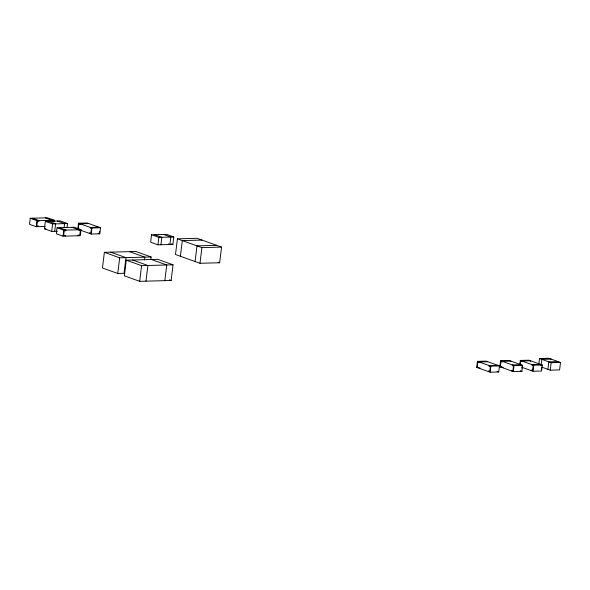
<?xml version="1.0" encoding="UTF-8"?>
<svg xmlns="http://www.w3.org/2000/svg" width="590" height="590" viewBox="0 0 590 590"><rect width="100%" height="100%" fill="white"/><g stroke="black" fill="none" stroke-linecap="round" stroke-linejoin="round"><path stroke-width="0.89" d="M53.948 221.929L54.162 220.21L47.458 217.806L30.238 218.263L29.5 224.296L36.204 226.7L45.238 226.457M32.31 218.875L32.391 218.212L39.095 220.608L39.014 221.28L37.399 221.324L36.823 226.014L38.438 225.97L38.357 226.641M36.204 226.7L36.941 220.667L30.238 218.263M57.385 231.251L51.699 231.405L44.412 228.795L45.327 221.339L60.298 220.94L67.577 223.551L67.068 227.688M51.699 231.405L52.613 223.949L45.327 221.339M54.693 231.324L55.608 223.868L48.321 221.257M57.075 227.74L56.338 233.773L63.034 236.177L80.255 235.712L80.992 229.687L74.288 227.283L57.075 227.74L63.779 230.144L80.992 229.687M59.148 228.359L59.229 227.688L65.933 230.085L65.844 230.756L64.236 230.801L63.661 235.491L65.269 235.447L65.188 236.118M63.034 236.177L63.779 230.144M64.081 227.703L64.583 223.632L57.304 221.021M77.784 229.237L78.522 223.204L87.136 222.976L100.536 227.777L99.799 233.81L91.192 234.038L80.299 230.137M78.286 228.714L78.861 224.023L80.122 224.473L80.203 223.802L88.81 223.573M78.101 235.771L78.182 235.1L79.798 235.056L80.373 230.366L78.758 230.41L78.839 229.739L72.142 227.342M79.458 229.834L79.539 229.163M91.192 234.038L91.929 228.006L78.522 223.204M99.459 232.991L99.651 231.428M150.811 259.578L151.129 256.967L135.825 251.48L104.371 252.328L102.446 267.993L117.757 273.48L124.047 273.31L125.972 257.638L110.662 252.159M117.757 273.48L119.682 257.808L104.371 252.328M126.282 260.175L124.365 275.847L139.668 281.327L171.122 280.486L173.047 264.814L157.737 259.334L126.282 260.175L141.593 265.662L173.047 264.814M139.668 281.327L141.593 265.662M144.506 259.88L144.845 257.137L129.535 251.65M151.556 234.761L150.642 242.217L157.928 244.828L172.892 244.43L173.807 236.974L166.52 234.363L151.556 234.761L158.843 237.372L173.807 236.974M145.959 281.157L147.884 265.493L132.573 260.006M157.928 244.828L158.843 237.372M160.915 244.747L161.837 237.291L154.55 234.68M164.831 280.656L166.756 264.984L151.446 259.504M177.413 238.839L175.488 254.511L199.981 263.28L219.635 262.757L221.56 247.085L197.067 238.316L177.413 238.839L201.898 247.616L221.56 247.085M180.385 256.267L182.31 240.595L201.964 240.071M195.076 261.525L197.001 245.86L216.663 245.329M199.981 263.28L201.898 247.616M476.705 367.393L477.443 361.36L486.049 361.132L499.457 365.933L498.712 371.966L490.106 372.194L476.705 367.393L480.098 367.946M490.106 372.194L490.851 366.161L477.443 361.36M499.877 366.774L500.615 360.741L509.229 360.512L522.629 365.313L521.892 371.346L513.285 371.575L499.877 366.774L503.277 367.327M513.285 371.575L514.023 365.542L500.615 360.741M519.768 364.738L520.299 360.431L528.905 360.202L542.313 365.004L541.568 371.036L532.962 371.265L522.069 367.364M520.151 365.158L520.638 361.25L521.892 361.7L521.973 361.028L530.58 360.8L530.499 361.471M521.84 368.182L522.032 366.619M531.288 370.66L531.369 369.996L532.623 370.446L533.205 365.756L531.944 365.306L532.025 364.635L540.639 364.406L540.551 365.07M532.962 371.265L533.707 365.232L520.299 360.431M538.781 364.325L539.496 358.528L548.848 358.278L560.5 362.452L559.586 369.908L550.234 370.159L541.686 367.098M541.126 365.07L541.827 359.362L551.178 359.111M541.332 369.429L541.524 367.865M547.904 369.325L548.818 361.869L558.17 361.618M550.234 370.159L551.149 362.703L539.496 358.528M36.941 220.667L54.162 220.21M53.542 220.889L51.927 220.933L52.008 220.262L45.305 217.865M52.613 223.949L67.577 223.551M98.862 227.18L90.255 227.408L90.174 228.079L91.428 228.529L90.853 233.22L89.599 232.77L89.518 233.441L91.236 233.389M44.412 228.795L45.909 228.758M91.929 228.006L100.536 227.777M119.682 257.808L151.129 256.967M487.724 361.729L479.117 361.965L479.036 362.629L477.782 362.179L477.207 366.869L478.461 367.319M510.903 361.11L502.297 361.346L502.215 362.009L500.954 361.559L500.379 366.25L501.633 366.7M551.149 362.703L560.5 362.452M497.783 365.335L489.169 365.564L489.088 366.235L490.349 366.685L489.774 371.376L488.513 370.926L488.432 371.597L490.157 371.545M520.955 364.716L512.349 364.945L512.268 365.616L513.521 366.066L512.946 370.756L511.692 370.306L511.611 370.977L513.33 370.926M490.851 366.161L499.457 365.933M514.023 365.542L522.629 365.313M533.707 365.232L542.313 365.004M163.533 234.444L170.812 237.055L169.898 244.511L168.283 243.928M171.27 243.847L172.892 244.43M218.005 262.174L219.635 262.757M520.218 370.741L521.892 371.346M497.038 371.361L498.712 371.966M98.124 233.205L99.799 233.81M169.419 279.874L171.122 280.486"/></g></svg>
